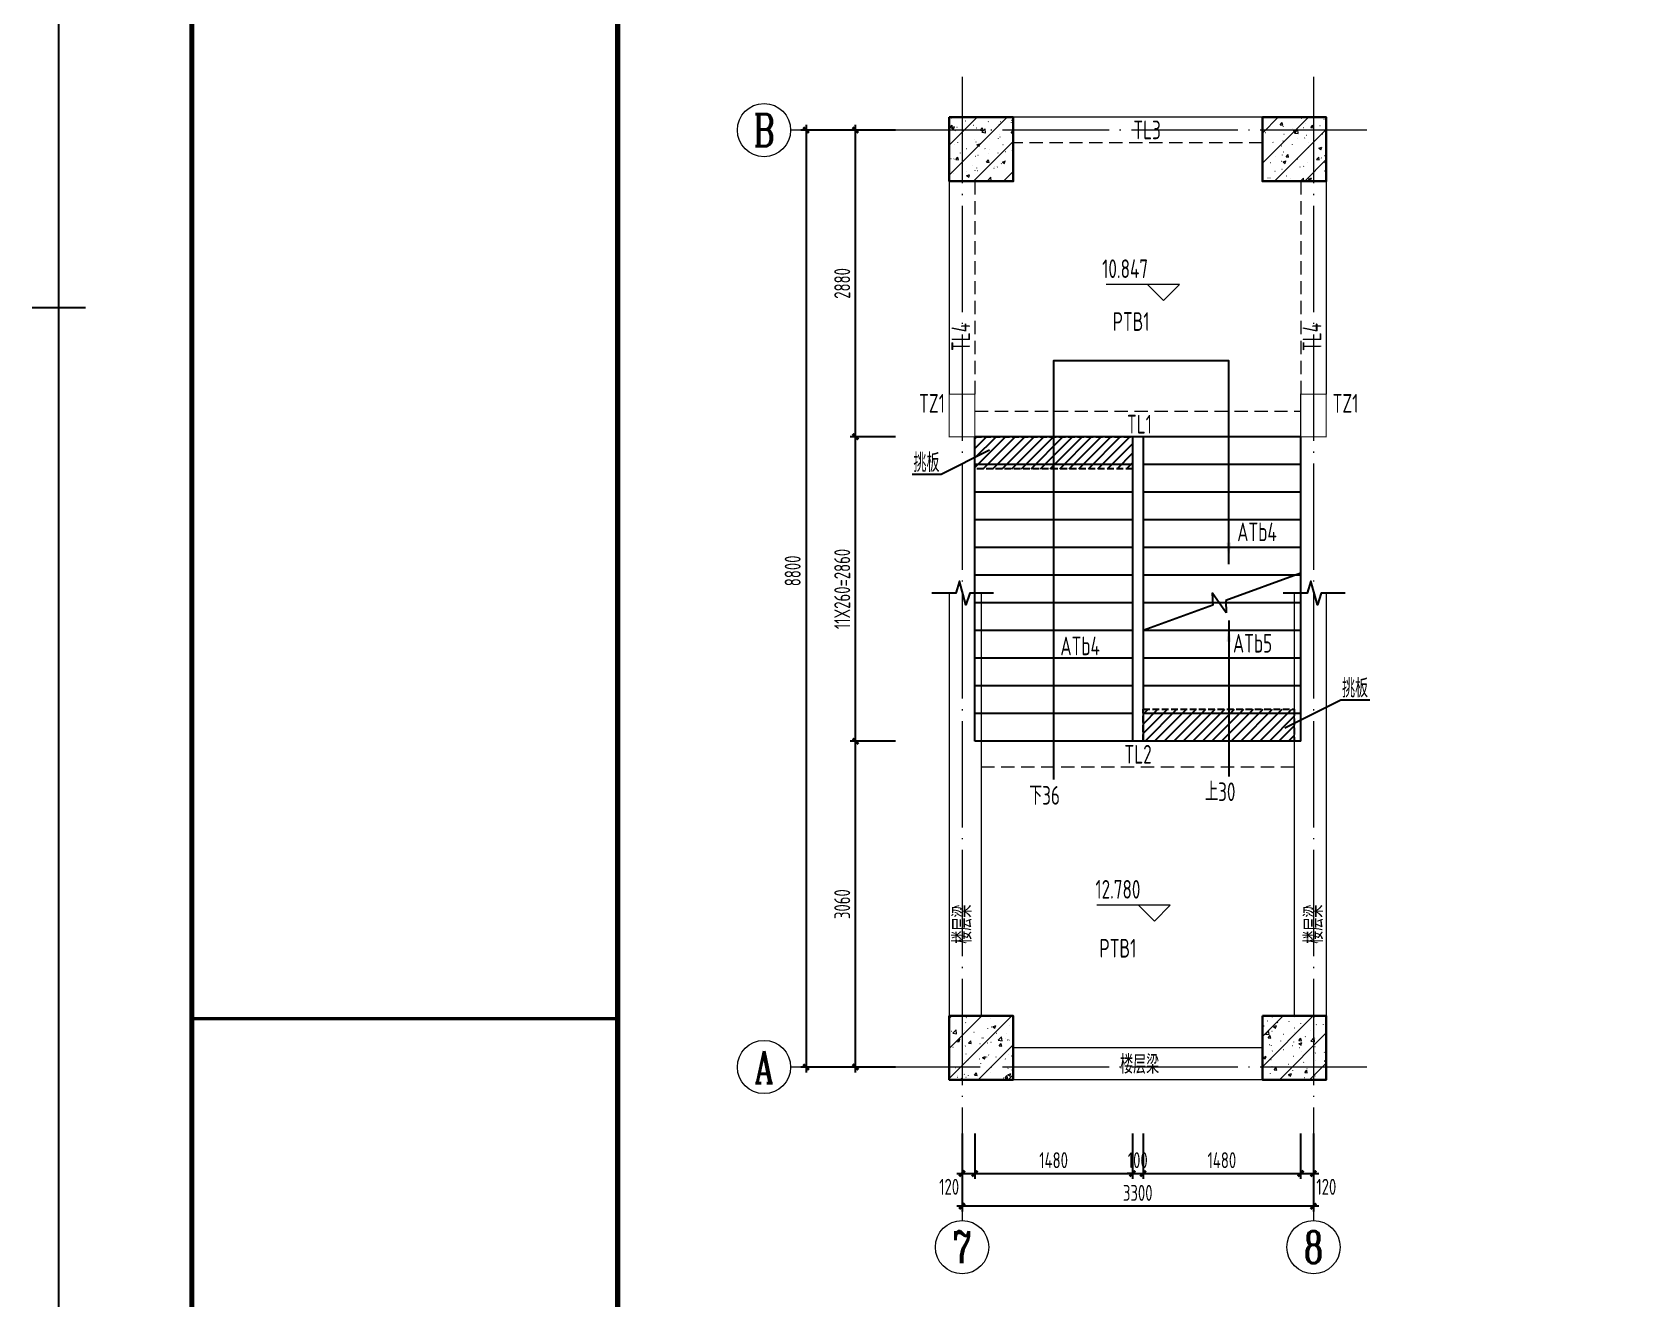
# Model space of a CAD drawing. Extents: x 56246 to 893198, y -950445 to -423535.
# Drawn here: x 427513 to 442584, y -490487 to -478589 of the extents above; entities that cross this region are included whole.
import ezdxf
from ezdxf.enums import TextEntityAlignment as Align

# ---------------------------------------------------------------- set-up
doc = ezdxf.new("R2010")
doc.units = 0
doc.header["$LTSCALE"] = 500
for name, pattern in [('CONTINOUS', [0]), ('DASH', [0.35, 0.25, -0.1]), ('DOTE', [2.42, 2, -0.2, 0.02, -0.2]), ('HIDDEN', [0.375, 0.25, -0.125])]:
    doc.linetypes.add(name, pattern=pattern)
for name, color, linetype, lineweight in [('0S-板-上层柱线', 6, 'Continuous', 18), ('0S-柱-线', 50, 'Continuous', 30), ('0S-梁-不可见', 4, 'HIDDEN', 18), ('0S-梁-线', 5, 'Continuous', 18), ('0S-楼梯-文字', 4, 'Continuous', 20), ('0S-轴线', 1, 'DOTE', 13), ('0S-轴线尺寸', 6, 'CONTINOUS', 18), ('0S-轴线编号', 6, 'CONTINOUS', 18), ('上层柱线', 6, 'Continuous', 18)]:
    doc.layers.add(name, color=color, linetype=linetype, lineweight=lineweight)
for name, color, linetype in [('PUB_DIM', 3, 'Continuous'), ('STAIR', 4, 'Continuous'), ('T-TK', 157, 'Continuous'), ('TEXT_LT', 90, 'Continuous'), ('THIN', 7, 'Continuous'), ('照明平面标注层', 111, 'Continuous')]:
    doc.layers.add(name, color=color, linetype=linetype)
doc.styles.add('TSSD_Axis', font='complex.shx', dxfattribs={"width": 0.7, "bigfont": 'hztxt.shx'})
doc.styles.add('TSSD_DIMENSION', font='tssdeng.shx', dxfattribs={"width": 0.7, "bigfont": 'Hztxt.shx'})
doc.styles.add('TSSD_Rein', font='Tssdeng.shx', dxfattribs={"width": 0.7, "bigfont": 'hztxt.shx'})
doc.dimstyles.new('TSSD_50_50', dxfattribs={"dimtxt": 150, "dimasz": 50, "dimexe": 50, "dimexo": 125, "dimgap": 50, "dimtad": 1, "dimdec": 0, "dimzin": 0, "dimdsep": 46, "dimtxsty": 'TSSD_DIMENSION', "dimblk": 'ARCHTICK', "dimblk1": 'ARCHTICK', "dimblk2": 'ARCHTICK', "dimcen": 0, "dimdle": 50, "dimclrt": 7, "dimadec": 0, "dimazin": 0, "dimtfac": 1, "dimtdec": 0, "dimtix": 1, "dimtmove": 2, "dimatfit": 3, "dimfxl": 1, "dimtolj": 1, "dimtzin": 0, "dimarcsym": 0})
pattern_1 = [(45, (-13294.56, -36984.65), (-141.421356, 141.421356), []), (50, (-13294.56, -36984.65), (286.90407, -25.10085), [30, -330]), (355, (-13294.56, -36984.65), (-55.50053, 300.87685), [24, -264]), (100.4514, (-13270.65, -36986.74), (231.40375, 275.77582), [25.49608, -280.45684]), (46.1842, (-13294.56, -36904.65), (426.89642, -66.2076), [45, -495]), (96.6356, (-13259, -36910.17), (373.86508, 389.64715), [38.24412, -420.6852]), (351.1842, (-13294.56, -36904.65), (373.86478, 389.64744), [36, -396]), (21, (-13254.56, -36924.65), (238.76282, -161.04756), [30, -330]), (326, (-13254.56, -36924.65), (97.32613, 290.06002), [24, -264]), (71.4514, (-13234.66, -36938.07), (336.08905, 129.0122), [25.49608, -280.45684]), (37.5, (-13294.56, -36984.65), (4.863942, 133.157542), [2, -260.8, 2, -268, 2, -265]), (7.5, (-13294.56, -36984.65), (105.227815, 157.764685), [2, -152.8, 2, -254.8, 2, -101]), (327.5, (-13383.76, -36984.65), (213.528974, -9.021949), [2, -100, 2, -312, 2, -414]), (317.5, (-13423.76, -36984.65), (233.27447, 40.041993), [2, -130, 2, -207.2, 2, -294])]

# ---------------------------------------------------------------- blocks, each defined once
blk = doc.blocks.new('A0-DWF')
at = {"layer": 'T-TK'}
for p, q in [((0, -84100), (0, 0)), ((118900, -84100), (118900, 0)), ((500, -42050), (0, -42050)), ((118900, -42050), (118400, -42050))]:
    blk.add_line(p, q, dxfattribs=at)
for points, const_width in [([(2500, -83100), (117900, -83100), (117900, -1000), (2500, -1000)], 100), ([(10500, -83100), (2500, -83100), (2500, -21700), (10500, -21700)], 100), ([(2500, -83100), (10500, -83100), (10500, -55400), (2500, -55400)], 60)]:
    blk.add_lwpolyline(points, close=True, dxfattribs=dict(at, const_width=const_width))
blk = doc.blocks.new('_ArchTick')
at = {"color": 0, "linetype": 'ByBlock', "const_width": 0.5}
blk.add_lwpolyline([(-0.53, -0.53), (0.53, 0.53)], dxfattribs=at)
blk = doc.blocks.new('*D732')
at = {"layer": '0S-轴线尺寸', "color": 0, "lineweight": -2, "transparency": 16777216}
for p, q in [((436246, -488934), (436246, -489666)), ((439546, -488934), (439546, -489666)), ((439596, -489616), (436196, -489616))]:
    blk.add_line(p, q, dxfattribs=at)
at = {"layer": 'Defpoints', "color": 0, "transparency": 16777216}
for p in [(436246, -488809), (439546, -488809), (436246, -489616)]:
    blk.add_point(p, dxfattribs=at)
at = {"layer": '0S-轴线尺寸', "color": 0, "lineweight": -2, "transparency": 16777216, "xscale": 50, "yscale": 50, "zscale": 50, "rotation": 180}
blk.add_blockref('_ArchTick', (436246, -489616), dxfattribs=at)
at = {"layer": '0S-轴线尺寸', "color": 0, "lineweight": -2, "transparency": 16777216, "xscale": 50, "yscale": 50, "zscale": 50}
blk.add_blockref('_ArchTick', (439546, -489616), dxfattribs=at)
at = {"layer": '0S-轴线尺寸', "color": 7, "transparency": 16777216, "insert": (437896, -489491), "char_height": 150, "attachment_point": 5, "style": 'TSSD_DIMENSION'}
blk.add_mtext('\\A1;3300', dxfattribs=at)
blk = doc.blocks.new('*D733')
at = {"layer": '0S-轴线尺寸', "color": 0, "lineweight": -2, "transparency": 16777216}
for p, q in [((437946, -488934), (437946, -489359)), ((439426, -488934), (439426, -489359)), ((437896, -489309), (439476, -489309))]:
    blk.add_line(p, q, dxfattribs=at)
at = {"layer": 'Defpoints', "color": 0, "transparency": 16777216}
for p in [(437946, -488809), (439426, -488809), (439426, -489309)]:
    blk.add_point(p, dxfattribs=at)
at = {"layer": '0S-轴线尺寸', "color": 0, "lineweight": -2, "transparency": 16777216, "xscale": 50, "yscale": 50, "zscale": 50, "rotation": 180}
blk.add_blockref('_ArchTick', (437946, -489309), dxfattribs=at)
at = {"layer": '0S-轴线尺寸', "color": 0, "lineweight": -2, "transparency": 16777216, "xscale": 50, "yscale": 50, "zscale": 50}
blk.add_blockref('_ArchTick', (439426, -489309), dxfattribs=at)
at = {"layer": '0S-轴线尺寸', "color": 7, "transparency": 16777216, "insert": (438686, -489184), "char_height": 150, "attachment_point": 5, "style": 'TSSD_DIMENSION'}
blk.add_mtext('\\A1;1480', dxfattribs=at)
blk = doc.blocks.new('*D734')
at = {"layer": '0S-轴线尺寸', "color": 0, "lineweight": -2, "transparency": 16777216}
for p, q in [((439426, -488934), (439426, -489359)), ((439546, -488934), (439546, -489359)), ((439376, -489309), (439596, -489309))]:
    blk.add_line(p, q, dxfattribs=at)
at = {"layer": 'Defpoints', "color": 0, "transparency": 16777216}
for p in [(439426, -488809), (439546, -488809), (439546, -489309)]:
    blk.add_point(p, dxfattribs=at)
at = {"layer": '0S-轴线尺寸', "color": 0, "lineweight": -2, "transparency": 16777216, "xscale": 50, "yscale": 50, "zscale": 50, "rotation": 180}
blk.add_blockref('_ArchTick', (439426, -489309), dxfattribs=at)
at = {"layer": '0S-轴线尺寸', "color": 0, "lineweight": -2, "transparency": 16777216, "xscale": 50, "yscale": 50, "zscale": 50}
blk.add_blockref('_ArchTick', (439546, -489309), dxfattribs=at)
at = {"layer": '0S-轴线尺寸', "color": 7, "transparency": 16777216, "insert": (439667, -489434), "char_height": 150, "attachment_point": 5, "style": 'TSSD_DIMENSION'}
blk.add_mtext('\\A1;120', dxfattribs=at)
blk = doc.blocks.new('_ARROW')
blk.add_solid([(0, 0), (-1, 0.1), (-1, -0.1)])
blk = doc.blocks.new('*D735')
at = {"layer": '0S-轴线尺寸', "color": 0, "lineweight": -2, "transparency": 16777216}
for p, q in [((437846, -488934), (437846, -489359)), ((437946, -488934), (437946, -489359)), ((437846, -489309), (437796, -489309)), ((437846, -489309), (437946, -489309)), ((437946, -489309), (437996, -489309))]:
    blk.add_line(p, q, dxfattribs=at)
at = {"layer": 'Defpoints', "color": 0, "transparency": 16777216}
for p in [(437846, -488809), (437946, -488809), (437946, -489309)]:
    blk.add_point(p, dxfattribs=at)
at = {"layer": '0S-轴线尺寸', "color": 0, "lineweight": -2, "transparency": 16777216, "xscale": 50, "yscale": 50, "zscale": 50}
blk.add_blockref('_ArchTick', (437846, -489309), dxfattribs=at)
at = {"layer": '0S-轴线尺寸', "color": 0, "lineweight": -2, "transparency": 16777216, "xscale": 50, "yscale": 50, "zscale": 50, "rotation": 180}
blk.add_blockref('_ArchTick', (437946, -489309), dxfattribs=at)
at = {"layer": '0S-轴线尺寸', "color": 7, "transparency": 16777216, "insert": (437896, -489184), "char_height": 150, "attachment_point": 5, "style": 'TSSD_DIMENSION'}
blk.add_mtext('\\A1;100', dxfattribs=at)
blk = doc.blocks.new('*D736')
at = {"layer": '0S-轴线尺寸', "color": 0, "lineweight": -2, "transparency": 16777216}
for p, q in [((436366, -488934), (436366, -489359)), ((437846, -488934), (437846, -489359)), ((436316, -489309), (437896, -489309))]:
    blk.add_line(p, q, dxfattribs=at)
at = {"layer": 'Defpoints', "color": 0, "transparency": 16777216}
for p in [(436366, -488809), (437846, -488809), (437846, -489309)]:
    blk.add_point(p, dxfattribs=at)
at = {"layer": '0S-轴线尺寸', "color": 0, "lineweight": -2, "transparency": 16777216, "xscale": 50, "yscale": 50, "zscale": 50, "rotation": 180}
blk.add_blockref('_ArchTick', (436366, -489309), dxfattribs=at)
at = {"layer": '0S-轴线尺寸', "color": 0, "lineweight": -2, "transparency": 16777216, "xscale": 50, "yscale": 50, "zscale": 50}
blk.add_blockref('_ArchTick', (437846, -489309), dxfattribs=at)
at = {"layer": '0S-轴线尺寸', "color": 7, "transparency": 16777216, "insert": (437106, -489184), "char_height": 150, "attachment_point": 5, "style": 'TSSD_DIMENSION'}
blk.add_mtext('\\A1;1480', dxfattribs=at)
blk = doc.blocks.new('*D737')
at = {"layer": '0S-轴线尺寸', "color": 0, "lineweight": -2, "transparency": 16777216}
for p, q in [((436246, -488934), (436246, -489359)), ((436366, -488934), (436366, -489359)), ((436196, -489309), (436416, -489309))]:
    blk.add_line(p, q, dxfattribs=at)
at = {"layer": 'Defpoints', "color": 0, "transparency": 16777216}
for p in [(436246, -488809), (436366, -488809), (436366, -489309)]:
    blk.add_point(p, dxfattribs=at)
at = {"layer": '0S-轴线尺寸', "color": 0, "lineweight": -2, "transparency": 16777216, "xscale": 50, "yscale": 50, "zscale": 50, "rotation": 180}
blk.add_blockref('_ArchTick', (436246, -489309), dxfattribs=at)
at = {"layer": '0S-轴线尺寸', "color": 0, "lineweight": -2, "transparency": 16777216, "xscale": 50, "yscale": 50, "zscale": 50}
blk.add_blockref('_ArchTick', (436366, -489309), dxfattribs=at)
at = {"layer": '0S-轴线尺寸', "color": 7, "transparency": 16777216, "insert": (436125, -489434), "char_height": 150, "attachment_point": 5, "style": 'TSSD_DIMENSION'}
blk.add_mtext('\\A1;120', dxfattribs=at)
blk = doc.blocks.new('*D769')
at = {"layer": '0S-轴线尺寸', "color": 0, "lineweight": -2, "transparency": 16777216}
for p, q in [((435621, -479509), (434731, -479509)), ((434781, -479459), (434781, -488359)), ((435621, -488309), (434731, -488309))]:
    blk.add_line(p, q, dxfattribs=at)
at = {"layer": 'Defpoints', "color": 0, "transparency": 16777216}
for p in [(435746, -479509), (434781, -488309), (435746, -488309)]:
    blk.add_point(p, dxfattribs=at)
at = {"layer": '0S-轴线尺寸', "color": 0, "lineweight": -2, "transparency": 16777216, "xscale": 50, "yscale": 50, "zscale": 50}
for p, rotation in [((434781, -479509), 90), ((434781, -488309), 270)]:
    blk.add_blockref('_ArchTick', p, dxfattribs=dict(at, rotation=rotation))
at = {"layer": '0S-轴线尺寸', "color": 7, "transparency": 16777216, "insert": (434656, -483649), "char_height": 150, "attachment_point": 5, "rotation": 90, "style": 'TSSD_DIMENSION'}
blk.add_mtext('\\A1;8800', dxfattribs=at)
blk = doc.blocks.new('*D770')
at = {"layer": '0S-轴线尺寸', "color": 0, "lineweight": -2, "transparency": 16777216}
for p, q in [((435621, -485249), (435196, -485249)), ((435246, -488359), (435246, -485199)), ((435621, -488309), (435196, -488309))]:
    blk.add_line(p, q, dxfattribs=at)
at = {"layer": 'Defpoints', "color": 0, "transparency": 16777216}
for p in [(435246, -485249), (435746, -485249), (435746, -488309)]:
    blk.add_point(p, dxfattribs=at)
at = {"layer": '0S-轴线尺寸', "color": 0, "lineweight": -2, "transparency": 16777216, "xscale": 50, "yscale": 50, "zscale": 50}
for p, rotation in [((435246, -485249), 90), ((435246, -488309), 270)]:
    blk.add_blockref('_ArchTick', p, dxfattribs=dict(at, rotation=rotation))
at = {"layer": '0S-轴线尺寸', "color": 7, "transparency": 16777216, "insert": (435121, -486779), "char_height": 150, "attachment_point": 5, "rotation": 90, "style": 'TSSD_DIMENSION'}
blk.add_mtext('\\A1;3060', dxfattribs=at)
blk = doc.blocks.new('*D771')
at = {"layer": '0S-轴线尺寸', "color": 0, "lineweight": -2, "transparency": 16777216}
for p, q in [((435621, -479509), (435196, -479509)), ((435246, -482439), (435246, -479459)), ((435621, -482389), (435196, -482389))]:
    blk.add_line(p, q, dxfattribs=at)
at = {"layer": 'Defpoints', "color": 0, "transparency": 16777216}
for p in [(435246, -479509), (435746, -479509), (435746, -482389)]:
    blk.add_point(p, dxfattribs=at)
at = {"layer": '0S-轴线尺寸', "color": 0, "lineweight": -2, "transparency": 16777216, "xscale": 50, "yscale": 50, "zscale": 50}
for p, rotation in [((435246, -479509), 90), ((435246, -482389), 270)]:
    blk.add_blockref('_ArchTick', p, dxfattribs=dict(at, rotation=rotation))
at = {"layer": '0S-轴线尺寸', "color": 7, "transparency": 16777216, "insert": (435121, -480949), "char_height": 150, "attachment_point": 5, "rotation": 90, "style": 'TSSD_DIMENSION'}
blk.add_mtext('\\A1;2880', dxfattribs=at)
blk = doc.blocks.new('*D772')
at = {"layer": '0S-轴线尺寸', "color": 0, "lineweight": -2, "transparency": 16777216}
for p, q in [((435621, -482389), (435196, -482389)), ((435246, -485299), (435246, -482339)), ((435621, -485249), (435196, -485249))]:
    blk.add_line(p, q, dxfattribs=at)
at = {"layer": 'Defpoints', "color": 0, "transparency": 16777216}
for p in [(435246, -482389), (435746, -482389), (435746, -485249)]:
    blk.add_point(p, dxfattribs=at)
at = {"layer": '0S-轴线尺寸', "color": 0, "lineweight": -2, "transparency": 16777216, "xscale": 50, "yscale": 50, "zscale": 50}
for p, rotation in [((435246, -482389), 90), ((435246, -485249), 270)]:
    blk.add_blockref('_ArchTick', p, dxfattribs=dict(at, rotation=rotation))
at = {"layer": '0S-轴线尺寸', "color": 7, "transparency": 16777216, "insert": (435121, -483819), "char_height": 150, "attachment_point": 5, "rotation": 90, "style": 'TSSD_DIMENSION'}
blk.add_mtext('\\A1;11X260=2860', dxfattribs=at)
blk = doc.blocks.new('ts_axno')
at = {"color": 0, "linetype": 'ByBlock', "lineweight": -2}
blk.add_circle((0, 0), 0.5, dxfattribs=at)
at = {"color": 0, "linetype": 'ByBlock', "lineweight": -2, "style": 'TSSD_Axis', "width": 0.7}
blk.add_attdef('A', text='', height=0.6, dxfattribs=at).set_placement((0, 0), align=Align.MIDDLE_CENTER)

msp = doc.modelspace()

# ---------------------------------------------------------------- hatches: boundary and pattern name
h = msp.add_hatch()
h.set_pattern_fill('ANSI31', color=256, scale=20)
h.set_pattern_definition([(45, (116573.21, -12298.085), (-44.9012806, 44.9012806), [])])
h.paths.add_polyline_path([(437846.3437, -482689.1023), (436366.3437, -482689.1023), (436366.3437, -482389.1023), (437846.3437, -482389.1023)])
h = msp.add_hatch()
h.set_pattern_fill('ANSI31', color=256, scale=20)
h.set_pattern_definition([(45, (118093.21, -14858.085), (-44.9012806, 44.9012806), [])])
h.paths.add_polyline_path([(439366.3437, -485249.1023), (437946.3437, -485249.1023), (437946.3437, -484949.1023), (439366.3437, -484949.1023)])
at = {"layer": '上层柱线'}
h = msp.add_hatch(dxfattribs=at)
h.set_pattern_fill('钢筋混凝土', color=256, scale=40, pattern_type=2)
h.set_pattern_definition(pattern_1)
h.paths.add_polyline_path([(436126.3437, -479389.1023), (436126.3437, -479989.1023), (436726.3437, -479989.1023), (436726.3437, -479389.1023)])
h = msp.add_hatch(dxfattribs=at)
h.set_pattern_fill('钢筋混凝土', color=256, scale=40, pattern_type=2)
h.set_pattern_definition(pattern_1)
h.paths.add_polyline_path([(439066.3437, -479389.1023), (439066.3437, -479989.1023), (439666.3437, -479989.1023), (439666.3437, -479389.1023)])
h = msp.add_hatch(dxfattribs=at)
h.set_pattern_fill('钢筋混凝土', color=256, scale=40, pattern_type=2)
h.set_pattern_definition(pattern_1)
h.paths.add_polyline_path([(436126.3437, -487829.1023), (436126.3437, -488429.1023), (436726.3437, -488429.1023), (436726.3437, -487829.1023)])
h = msp.add_hatch(dxfattribs=at)
h.set_pattern_fill('钢筋混凝土', color=256, scale=40, pattern_type=2)
h.set_pattern_definition(pattern_1)
h.paths.add_polyline_path([(439066.3437, -487829.1023), (439066.3437, -488429.1023), (439666.3437, -488429.1023), (439666.3437, -487829.1023)])

# ---------------------------------------------------------------- linework, layer by layer
at = {"linetype": 'DASH', "ltscale": 0.5}
for points in [[(437846.3437, -482689.1023), (436366.3437, -482689.1023), (436366.3437, -482389.1023), (437846.3437, -482389.1023)], [(439366.3437, -485249.1023), (437946.3437, -485249.1023), (437946.3437, -484949.1023), (439366.3437, -484949.1023)]]:
    msp.add_lwpolyline(points, close=True, dxfattribs=at)
at = {"layer": '0S-板-上层柱线', "const_width": 10}
for points in [[(436126.3437, -481989.1023), (436366.3437, -481989.1023), (436366.3437, -482389.1023), (436126.3437, -482389.1023)], [(439426.3437, -481989.1023), (439666.3437, -481989.1023), (439666.3437, -482389.1023), (439426.3437, -482389.1023)]]:
    msp.add_lwpolyline(points, close=True, dxfattribs=at)
at = {"layer": '0S-柱-线'}
for points in [[(436126.3437, -479389.1023), (436126.3437, -479989.1023), (436726.3437, -479989.1023), (436726.3437, -479389.1023)], [(439066.3437, -479389.1023), (439066.3437, -479989.1023), (439666.3437, -479989.1023), (439666.3437, -479389.1023)], [(436126.3437, -487829.1023), (436126.3437, -488429.1023), (436726.3437, -488429.1023), (436726.3437, -487829.1023)], [(439066.3437, -487829.1023), (439066.3437, -488429.1023), (439666.3437, -488429.1023), (439666.3437, -487829.1023)]]:
    msp.add_lwpolyline(points, close=True, dxfattribs=at)
at = {"layer": '0S-梁-不可见'}
for p, q in [((439066.3437, -479629.1023), (436726.3437, -479629.1023)), ((436366.3437, -479989.1023), (436366.3437, -481989.1023)), ((439426.3437, -479989.1023), (439426.3437, -481989.1023)), ((436366.3437, -482149.1023), (439426.3437, -482149.1023)), ((436426.3437, -485489.1023), (439366.3437, -485489.1023))]:
    msp.add_line(p, q, dxfattribs=at)
at = {"layer": '0S-梁-线'}
for p, q in [((439066.3437, -479389.1023), (436726.3437, -479389.1023)), ((436126.3437, -479989.1023), (436126.3437, -481989.1023)), ((439666.3437, -479989.1023), (439666.3437, -481989.1023)), ((436366.3437, -482389.1023), (439426.3437, -482389.1023)), ((436126.3437, -483856.9579), (436126.3437, -487829.1023)), ((436426.3437, -483856.9579), (436426.3437, -487829.1023)), ((439366.3437, -483856.9579), (439366.3437, -487829.1023)), ((439666.3437, -483856.9579), (439666.3437, -487829.1023)), ((436426.3437, -485249.1023), (439366.3437, -485249.1023)), ((439066.3437, -488129.1023), (436726.3437, -488129.1023)), ((439066.3437, -488429.1023), (436726.3437, -488429.1023))]:
    msp.add_line(p, q, dxfattribs=at)
at = {"layer": '0S-楼梯-文字'}
for p, q in [((438139.2455, -480960.7375), (437599.2455, -480960.7375)), ((437989.2455, -480960.7375), (438139.2455, -481110.7375)), ((438289.2455, -480960.7375), (437989.2455, -480960.7375)), ((438139.2455, -481110.7375), (438289.2455, -480960.7375)), ((438052.1091, -486789.4496), (437512.1091, -486789.4496)), ((437902.1091, -486789.4496), (438052.1091, -486939.4496)), ((438202.1091, -486789.4496), (437902.1091, -486789.4496)), ((438052.1091, -486939.4496), (438202.1091, -486789.4496))]:
    msp.add_line(p, q, dxfattribs=at)
at = {"layer": '0S-轴线'}
for p, q in [((436246.3437, -479009.1023), (436246.3437, -488809.1023)), ((439546.3437, -479009.1023), (439546.3437, -488809.1023)), ((440046.3437, -479509.1023), (435746.3437, -479509.1023)), ((440046.3437, -488309.1023), (435746.3437, -488309.1023))]:
    msp.add_line(p, q, dxfattribs=at)
at = {"layer": '0S-轴线尺寸'}
for p, q in [((436246.3437, -488809.1023), (436246.3437, -489750.6864)), ((439546.3437, -488809.1023), (439546.3437, -489750.6864))]:
    msp.add_line(p, q, dxfattribs=at)
at = {"layer": '0S-轴线编号'}
for p, q in [((435746.3437, -479509.1023), (434636.6778, -479509.1023)), ((435746.3437, -488309.1023), (434636.6778, -488309.1023))]:
    msp.add_line(p, q, dxfattribs=at)
at = {"layer": 'PUB_DIM'}
for points in [[(438750.8877, -483584.4841), (438750.8877, -481677.2626), (437106.3437, -481677.2626), (437106.3437, -485607.4193)], [(438750.8877, -484113.7159), (438750.8877, -485579.8679)]]:
    msp.add_lwpolyline(points, dxfattribs=at)
at = {"layer": 'STAIR'}
for p, q in [((437846.3437, -482389.1023), (436366.3437, -482389.1023)), ((436366.3437, -485249.1023), (436366.3437, -482389.1023)), ((437946.3437, -482389.1023), (437846.3437, -482389.1023)), ((437846.3437, -482389.1023), (437846.3437, -485249.1023)), ((437946.3437, -482389.1023), (437946.3437, -485249.1023)), ((439426.3437, -482389.1023), (437946.3437, -482389.1023)), ((439426.3437, -485249.1023), (439426.3437, -482389.1023)), ((437846.3437, -482649.1023), (436366.3437, -482649.1023)), ((439426.3437, -482649.1023), (437946.3437, -482649.1023)), ((437846.3437, -482909.1023), (436366.3437, -482909.1023)), ((439426.3437, -482909.1023), (437946.3437, -482909.1023)), ((437846.3437, -483169.1023), (436366.3437, -483169.1023)), ((439426.3437, -483169.1023), (437946.3437, -483169.1023)), ((437846.3437, -483429.1023), (436366.3437, -483429.1023)), ((439426.3437, -483429.1023), (437946.3437, -483429.1023)), ((437846.3437, -483689.1023), (436366.3437, -483689.1023)), ((439426.3437, -483689.1023), (437946.3437, -483689.1023)), ((439426.3437, -483670.9205), (438722.4302, -483926.889)), ((438727.1292, -484042.2273), (438595.5581, -483855.9773)), ((438595.5581, -483855.9773), (438600.2571, -483971.3156)), ((437846.3437, -483949.1023), (436366.3437, -483949.1023)), ((439426.3437, -483949.1023), (437946.3437, -483949.1023)), ((438600.2571, -483971.3156), (437946.3437, -484209.1023)), ((438722.4302, -483926.889), (438727.1292, -484042.2273)), ((437846.3437, -484209.1023), (436366.3437, -484209.1023)), ((439426.3437, -484209.1023), (437946.3437, -484209.1023)), ((437846.3437, -484469.1023), (436366.3437, -484469.1023)), ((439426.3437, -484469.1023), (437946.3437, -484469.1023)), ((437846.3437, -484729.1023), (436366.3437, -484729.1023)), ((439426.3437, -484729.1023), (437946.3437, -484729.1023)), ((437846.3437, -484989.1023), (436366.3437, -484989.1023)), ((439426.3437, -484989.1023), (437946.3437, -484989.1023)), ((437846.3437, -485249.1023), (436366.3437, -485249.1023)), ((437946.3437, -485249.1023), (437846.3437, -485249.1023)), ((439426.3437, -485249.1023), (437946.3437, -485249.1023))]:
    msp.add_line(p, q, dxfattribs=at)
at = {"layer": 'TEXT_LT'}
for points in [[(436504.2756, -482514.8945), (436049.6114, -482744.0729), (435777.6581, -482744.0729)], [(439276.3649, -485123.8898), (439803.0759, -484861.53), (440075.0292, -484861.53)]]:
    msp.add_lwpolyline(points, dxfattribs=at)
at = {"layer": 'THIN'}
for points in [[(436542.9664, -483856.9579), (436317.9664, -483856.9579), (436282.9664, -483966.9579), (436222.9664, -483746.9579), (436187.9664, -483856.9579), (435962.9664, -483856.9579)], [(439842.9664, -483856.9579), (439617.9664, -483856.9579), (439582.9664, -483966.9579), (439522.9664, -483746.9579), (439487.9664, -483856.9579), (439262.9664, -483856.9579)]]:
    msp.add_lwpolyline(points, dxfattribs=at)
at = {"layer": '上层柱线'}
for points in [[(436126.3437, -479389.1023), (436126.3437, -479989.1023), (436726.3437, -479989.1023), (436726.3437, -479389.1023)], [(439066.3437, -479389.1023), (439066.3437, -479989.1023), (439666.3437, -479989.1023), (439666.3437, -479389.1023)], [(436126.3437, -487829.1023), (436126.3437, -488429.1023), (436726.3437, -488429.1023), (436726.3437, -487829.1023)], [(439066.3437, -487829.1023), (439066.3437, -488429.1023), (439666.3437, -488429.1023), (439666.3437, -487829.1023)]]:
    msp.add_lwpolyline(points, close=True, dxfattribs=at)

# ---------------------------------------------------------------- block references
at = {"layer": '0S-轴线编号'}
ref = msp.add_blockref('ts_axno', (434386.6778, -479509.1023), dxfattribs=dict(at, xscale=500, yscale=500, zscale=500))
ref.add_attrib('18', 'B', dxfattribs={"height": 300, "style": 'TSSD_Axis', "width": 0.7}).set_placement((434386.6778, -479509.1023), align=Align.MIDDLE_CENTER)
ref = msp.add_blockref('ts_axno', (434386.6778, -488309.1023), dxfattribs=dict(at, xscale=500, yscale=500, zscale=500))
ref.add_attrib('18', 'A', dxfattribs={"height": 300, "style": 'TSSD_Axis', "width": 0.7}).set_placement((434386.6778, -488309.1023), align=Align.MIDDLE_CENTER)
ref = msp.add_blockref('ts_axno', (436246.3437, -490000.6864), dxfattribs=dict(at, xscale=500, yscale=500, zscale=500))
ref.add_attrib('17', '7', dxfattribs={"height": 300, "style": 'TSSD_Axis', "width": 0.7}).set_placement((436246.3437, -490000.6864), align=Align.MIDDLE_CENTER)
ref = msp.add_blockref('ts_axno', (439546.3437, -490000.6864), dxfattribs=dict(at, xscale=500, yscale=500, zscale=500))
ref.add_attrib('18', '8', dxfattribs={"height": 300, "style": 'TSSD_Axis', "width": 0.7}).set_placement((439546.3437, -490000.6864), align=Align.MIDDLE_CENTER)
at = {"layer": 'PUB_DIM', "xscale": 200, "yscale": 200, "zscale": 200}
for p, rotation in [((438750.8877, -483584.4841), 270), ((438750.8877, -484113.7159), 90.00000000000001)]:
    msp.add_blockref('_ARROW', p, dxfattribs=dict(at, rotation=rotation))
at = {"layer": '照明平面标注层', "xscale": 0.5, "yscale": 0.5, "zscale": 0.5}
for p in [(368313.4361, -460154.8059), (427763.4361, -460154.8059)]:
    msp.add_blockref('A0-DWF', p, dxfattribs=at)

# ---------------------------------------------------------------- texts
at = {"layer": '0S-楼梯-文字', "style": 'TSSD_Rein', "width": 0.7}
for s, p in [('TL3', (437854.5023, -479595.0374)), ('TZ1', (435842.6296, -482163.1801)), ('TZ1', (439726.0076, -482163.1801)), ('TL1', (437794.7228, -482358.7577)), ('TL2', (437771.1651, -485458.7577)), ('下36', (436876.4235, -485844.9836)), ('上30', (438528.7916, -485810.9047)), ('楼层梁', (437730.099, -488371.5025))]:
    msp.add_text(s, height=175, dxfattribs=at).set_placement(p)
for s, p in [('10.847', (437777.5404, -480810.7375)), ('PTB1', (437834.0576, -481306.8911)), ('12.780', (437709.6887, -486639.4496)), ('PTB1', (437709.6887, -487192.7674))]:
    msp.add_text(s, height=175, dxfattribs=at).set_placement(p, align=Align.MIDDLE)
for s, p in [('TL4', (436322.1004, -481584.6937)), ('TL4', (439620.248, -481584.6937)), ('楼层梁', (436335.8021, -487150.7145)), ('楼层梁', (439635.8021, -487150.7145))]:
    msp.add_text(s, height=175, rotation=90, dxfattribs=at).set_placement(p)
at = {"layer": 'TEXT_LT', "style": 'TSSD_Rein', "width": 0.7}
for rotation, p in [(0.00000003, (435789.4074, -482720.2657, 33.9)), (359.99999997, (439814.4217, -484837.7228, 33.9))]:
    msp.add_text('挑板', height=175, rotation=rotation, dxfattribs=at).set_placement(p)
for s, p in [('ATb4', (438830.3699, -483370.23)), ('ATb4', (437169.7124, -484441.3916)), ('ATb5', (438790.1881, -484416.3916))]:
    msp.add_text(s, height=175, dxfattribs=at).set_placement(p)

# ---------------------------------------------------------------- dimensions: what is measured, and where the dimension line sits
at = {"layer": '0S-轴线尺寸'}
for base, p1, p2, angle, picture, middle, dimtype in [((434780.8623, -488309.1023), (435746.3437, -479509.1023), (435746.3437, -488309.1023), 270, '*D769', (434655.8623, -483649.1023), 160), ((436366.3437, -489309.1023), (436246.3437, -488809.1023), (436366.3437, -488809.1023), 0, '*D737', (436125.3821, -489434.1023), 161), ((439546.3437, -489309.1023), (439426.3437, -488809.1023), (439546.3437, -488809.1023), 0, '*D734', (439667.3052, -489434.1023), 161)]:
    dim = msp.add_linear_dim(base=base, p1=p1, p2=p2, angle=angle, dimstyle='TSSD_50_50', dxfattribs=at)
    dim.commit()
    dim.dimension.update_dxf_attribs({"geometry": picture, "text_midpoint": middle, "dimtype": dimtype})
for p1, p2, distance, picture, middle in [((435746.3437, -482389.1024), (435746.3437, -479509.1023), 500, '*D771', (435121.3437, -480949.1023)), ((435746.3437, -488309.1023), (435746.3437, -485249.1023), 500, '*D770', (435121.3437, -486779.1023)), ((436366.3437, -488809.1023), (437846.3437, -488809.1023), -500, '*D736', (437106.3437, -489184.1023)), ((437846.3437, -488809.1023), (437946.3437, -488809.1023), -500, '*D735', (437896.3437, -489184.1023)), ((437946.3437, -488809.1023), (439426.3437, -488809.1023), -500, '*D733', (438686.3437, -489184.1023))]:
    dim = msp.add_aligned_dim(p1=p1, p2=p2, distance=distance, dimstyle='TSSD_50_50', dxfattribs=at)
    dim.commit()
    dim.dimension.update_dxf_attribs({"geometry": picture, "text_midpoint": middle})
dim = msp.add_aligned_dim(p1=(435746.3437, -485249.1023), p2=(435746.3437, -482389.1024), distance=500, text='11X260=<>', dimstyle='TSSD_50_50', dxfattribs=at)
dim.commit()
dim.dimension.update_dxf_attribs({"geometry": '*D772', "text_midpoint": (435121.3437, -483819.1023)})
dim = msp.add_linear_dim(base=(436246.3437, -489616.472), p1=(439546.3437, -488809.1023), p2=(436246.3437, -488809.1023), dimstyle='TSSD_50_50', dxfattribs=at)
dim.commit()
dim.dimension.update_dxf_attribs({"geometry": '*D732', "text_midpoint": (437896.3437, -489491.472)})

doc.saveas('drawing.dxf')
